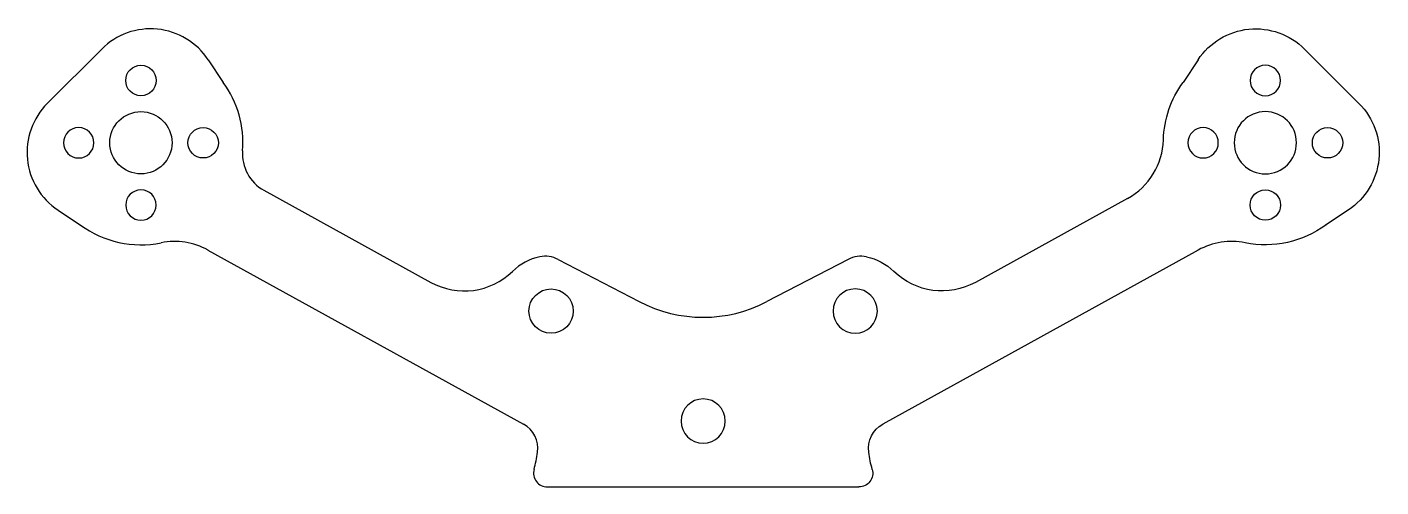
# Model space of a CAD drawing. Extents: x -48.9 to 49, y 15.8 to 49.
import ezdxf

# ---------------------------------------------------------------- set-up
doc = ezdxf.new("R2010")
doc.units = 0
doc.header["$MEASUREMENT"] = 0
doc.layers.add('VISIBLE', color=7, linetype='CONTINUOUS')

msp = doc.modelspace()

# ---------------------------------------------------------------- linework, layer by layer
at = {"layer": 'VISIBLE'}
for p, q in [((-47.429, 43.499, 2.5), (-43.499, 47.429, 2.5)), ((47.429, 43.499, 2.5), (43.499, 47.429, 2.5)), ((-35.795, 46.655, 2.5), (-34.713, 45.022, 2.5)), ((35.795, 46.655, 2.5), (34.713, 45.022, 2.5)), ((-31.763, 37.225, 2.5), (-19.69, 30.571, 2.5)), ((30.702, 36.64, 2.5), (19.69, 30.571, 2.5)), ((-46.655, 35.795, 2.5), (-45.022, 34.713, 2.5)), ((46.655, 35.795, 2.5), (45.022, 34.713, 2.5)), ((-35.809, 32.905, 2.5), (-12.989, 20.33, 2.5)), ((35.809, 32.905, 2.5), (12.989, 20.33, 2.5)), ((-10.485, 32.232, 2.5), (-4.615, 29.179, 2.5)), ((10.485, 32.232, 2.5), (4.615, 29.179, 2.5)), ((-11.265, 15.79, 2.5), (11.265, 15.79, 2.5))]:
    msp.add_line(p, q, dxfattribs=at)
for centre, radius in [((-40.659, 45.159, 2.5), 1.1), ((-40.659, 40.659, 2.5), 2.25), ((-36.159, 40.659, 2.5), 1.1), ((45.159, 40.659, 2.5), 1.1), ((40.659, 36.159, 2.5), 1.1), ((-11, 28.5, 2.5), 1.6)]:
    msp.add_circle(centre, radius, dxfattribs=at)
at = {"layer": 'VISIBLE', "extrusion": (0, 0, -1)}
for centre, radius in [((-40.659, 45.159, -2.5), 1.1), ((-40.659, 40.659, -2.5), 2.25), ((45.159, 40.659, -2.5), 1.1), ((-36.159, 40.659, -2.5), 1.1), ((40.659, 36.159, -2.5), 1.1), ((-11, 28.5, -2.5), 1.6), ((0, 20.55, -2.5), 1.6)]:
    msp.add_circle(centre, radius, dxfattribs=at)
for centre, radius, start, end in [((-39.963, 43.894, -2.5), 5, 33.53099, 135), ((-40.659, 40.659, -2.5), 7.375, 1.66891, 36.277), ((-43.894, 39.963, -2.5), 5, 135, 236.46901), ((-40.659, 40.659, -2.5), 7.375, 233.723, 281.35708), ((-11, 28.5, -2.5), 4, 101.77553, 134.21654), ((-17.276, 34.95, -2.5), 5, 241.14223, 314.21654), ((-13.954, 18.578, -2.5), 2, 352.04025, 61.14223), ((-21.877, 19.686, -2.5), 10, 344.73645, 352.04025), ((-11.265, 16.79, -2.5), 1, 164.73645, 270)]:
    msp.add_arc(centre, radius, start, end, dxfattribs=at)
at = {"layer": 'VISIBLE'}
for centre, radius, start, end in [((-39.963, 43.894, 2.5), 5, 33.53099, 135), ((-40.659, 40.659, 2.5), 7.375, 355.54098, 36.277), ((-43.894, 39.963, 2.5), 5, 135, 236.46901), ((28.289, 41.019, 2.5), 5, 298.85777, 358.33109), ((-30.315, 39.852, 2.5), 3, 175.54098, 241.14223), ((-40.659, 40.659, 2.5), 7.375, 233.723, 281.35708), ((-38.222, 28.526, 2.5), 5, 61.14223, 101.35708), ((38.222, 28.526, 2.5), 5, 78.64292, 118.85777), ((-11, 28.5, 2.5), 4, 101.77553, 134.21654), ((-11.408, 30.458, 2.5), 2, 62.51756, 101.77553), ((11.408, 30.458, 2.5), 2, 78.22447, 117.48244), ((-17.276, 34.95, 2.5), 5, 241.14223, 314.21654), ((0, 38.05, 2.5), 10, 242.51756, 297.48244), ((-13.954, 18.578, 2.5), 2, 352.04025, 61.14223), ((-21.877, 19.686, 2.5), 10, 344.73645, 352.04025), ((-11.265, 16.79, 2.5), 1, 164.73645, 270)]:
    msp.add_arc(centre, radius, start, end, dxfattribs=at)

doc.saveas('drawing.dxf')
